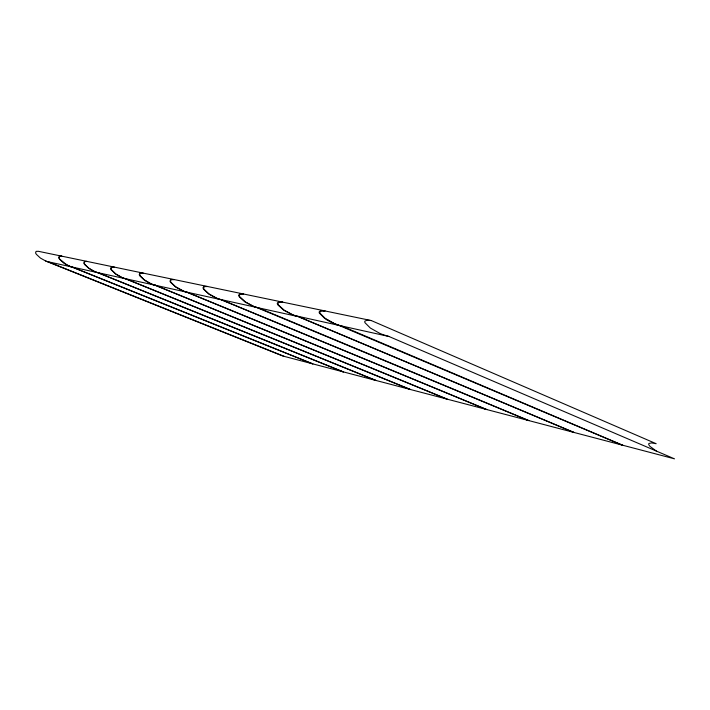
<?xml version="1.0" encoding="UTF-8"?>
<svg xmlns="http://www.w3.org/2000/svg" width="710" height="710" viewBox="0 0 710 710"><rect width="100%" height="100%" fill="white"/><g stroke="black" fill="none" stroke-linecap="round" stroke-linejoin="round"><path stroke-width="1.06" d="M656.43 451.098L650.156 446.51A29.9 4.828 24.1 0 1 649.419 445.685L648.869 444.806A33.095 5.352 24.1 0 1 648.976 443.466L651.54 442.916L656.164 443.697L371.294 320.565L367.141 320.166L364.94 321.106A46.887 7.579 24.1 0 0 364.993 322.722L370.345 328.047L379.539 333.221A10.331 1.668 24.1 0 0 382.894 334.614L388.991 336.496L674.5 458.837L621.96 445.037L337.978 324.994A9.585 1.553 24.1 0 1 334.472 323.76L324.665 318.373L319.429 313.181A46.603 7.535 24.1 0 1 319.18 311.93L320.689 310.696L325.091 310.953L282.784 302.158L279.057 302.14L277.938 303.401A46.203 7.464 24.1 0 0 278.515 305.043L284.275 310.243L292.609 314.699A8.28 1.34 24.1 0 0 294.996 315.622L388.991 336.496M371.294 320.565L325.18 310.98L321.657 310.802L319.961 311.832A46.487 7.517 24.1 0 0 320.166 313.376L325.384 318.524L334.099 323.432A9.212 1.491 24.1 0 0 337.516 324.834L337.978 324.994M573.449 432.301L297.987 316.545L219.647 299.274A6.843 1.109 24.1 0 1 216.994 298.306L209.015 294.197L203.637 289.289A46.088 7.446 24.1 0 1 203.024 287.639L204.063 286.405L207.577 286.503L38.402 251.305L36.05 251.375L35.598 252.884A46.807 7.561 24.1 0 0 36.45 254.402L40.426 258.076L45.733 261.031A4.295 0.692 24.1 0 0 47.872 261.706L97.634 272.622L342.93 371.783L622.075 445.072M95.353 271.859A5.227 0.843 24.1 0 0 98.033 272.693L125.279 278.684L375.466 380.32M121.481 277.388L122.67 277.796A5.786 0.932 24.1 0 0 125.705 278.755L186.695 292.147L446.767 399.047M182.763 290.896A7.295 1.18 24.1 0 0 186.641 292.112L220.943 299.655L486.146 409.386M341.883 326.165L335.99 324.372A9.052 1.464 24.1 0 1 332.821 323.023L326.36 319.509M45.733 261.031L281.48 355.47A5.742 0.923 24.1 0 0 284.036 356.322L342.992 371.809M622.803 445.268L342.255 326.254M528.151 420.409L255.724 307.102A7.446 1.207 24.1 0 1 253.328 306.196L245.474 301.972L239.909 296.931A46.132 7.455 24.1 0 1 239.305 295.316L240.282 294.055L243.699 294.029L282.704 302.132L278.622 301.936L277.291 303.179A46.212 7.464 24.1 0 0 277.85 304.883L283.618 310.101L291.943 314.557M409.998 389.391L154.895 285.171M312.4 363.768L71.772 266.951A4.926 0.799 24.1 0 1 69.367 266.197M47.907 261.724L284.053 356.331M72.18 267.04L312.915 363.911M98.069 272.72L343.507 371.942M125.75 278.781L375.998 380.471M155.392 285.287L410.566 389.55M187.236 292.263L447.415 399.224M221.529 299.78L486.785 409.555M258.555 307.9L528.932 420.622M298.661 316.695L574.168 432.496M95.344 271.841L93.516 271.131M151.913 284.16L144.822 280.468L139.843 275.862A46.363 7.49 24.1 0 1 139.258 274.646L140.021 273.048L143.145 273.101L140.358 273.217L139.692 274.459A46.203 7.464 24.1 0 0 140.34 275.986L143.802 279.465L149.49 283.05M151.416 284.053L149.837 283.352M215.529 297.801L216.417 298.182A8.289 1.34 24.1 0 0 221.138 299.664M121.942 277.486L115.97 274.282L111.186 269.827A46.496 7.517 24.1 0 1 110.6 268.628L111.275 267.058L114.186 267.084L111.585 267.217L111.071 268.797A46.505 7.517 24.1 0 0 111.647 269.942L115.686 273.856L121.179 277.14M182.443 290.63L175.468 286.627L171.119 282.465A46.141 7.455 24.1 0 1 170.471 280.911L171.234 279.66L174.216 279.571L170.879 279.483L170.001 281.089A46.265 7.473 24.1 0 0 170.577 282.34L175.752 287.089L183.269 290.985A6.638 1.074 24.1 0 0 186.535 292.085M94.661 271.557L89.007 268.504L84.703 264.599A46.434 7.508 24.1 0 1 83.833 263.011L84.419 261.457L87.082 261.44L84.712 261.608L84.268 263.17A46.434 7.508 24.1 0 0 85.129 264.688L88.732 268.087L93.205 270.865M69.101 265.993L63.749 263.082L59.622 259.301A46.62 7.535 24.1 0 1 58.761 257.748L59.267 256.212L61.832 256.186L59.551 256.363L59.17 257.899A46.629 7.535 24.1 0 0 60.013 259.381L66.296 264.555M215.183 297.499L208.722 293.718L204.214 289.431A46.114 7.455 24.1 0 1 203.584 287.843L204.445 286.583L207.622 286.52L243.654 294.011L239.873 293.86L238.693 295.103A46.123 7.455 24.1 0 0 239.288 296.789L244.861 301.848L252.716 306.054A9.257 1.5 24.1 0 0 258.129 307.767M66.616 264.874L69.749 266.268A4.73 0.763 24.1 0 0 72.145 267.022M298.191 316.545A10.384 1.677 24.1 0 1 291.979 314.61M155.348 285.251A6.434 1.038 24.1 0 1 151.931 284.186M125.448 278.702A6.097 0.985 24.1 0 1 122.235 277.725M97.802 272.64A5.538 0.896 24.1 0 1 94.936 271.779M154.851 285.145A6.576 1.065 24.1 0 1 151.443 284.08"/></g></svg>
